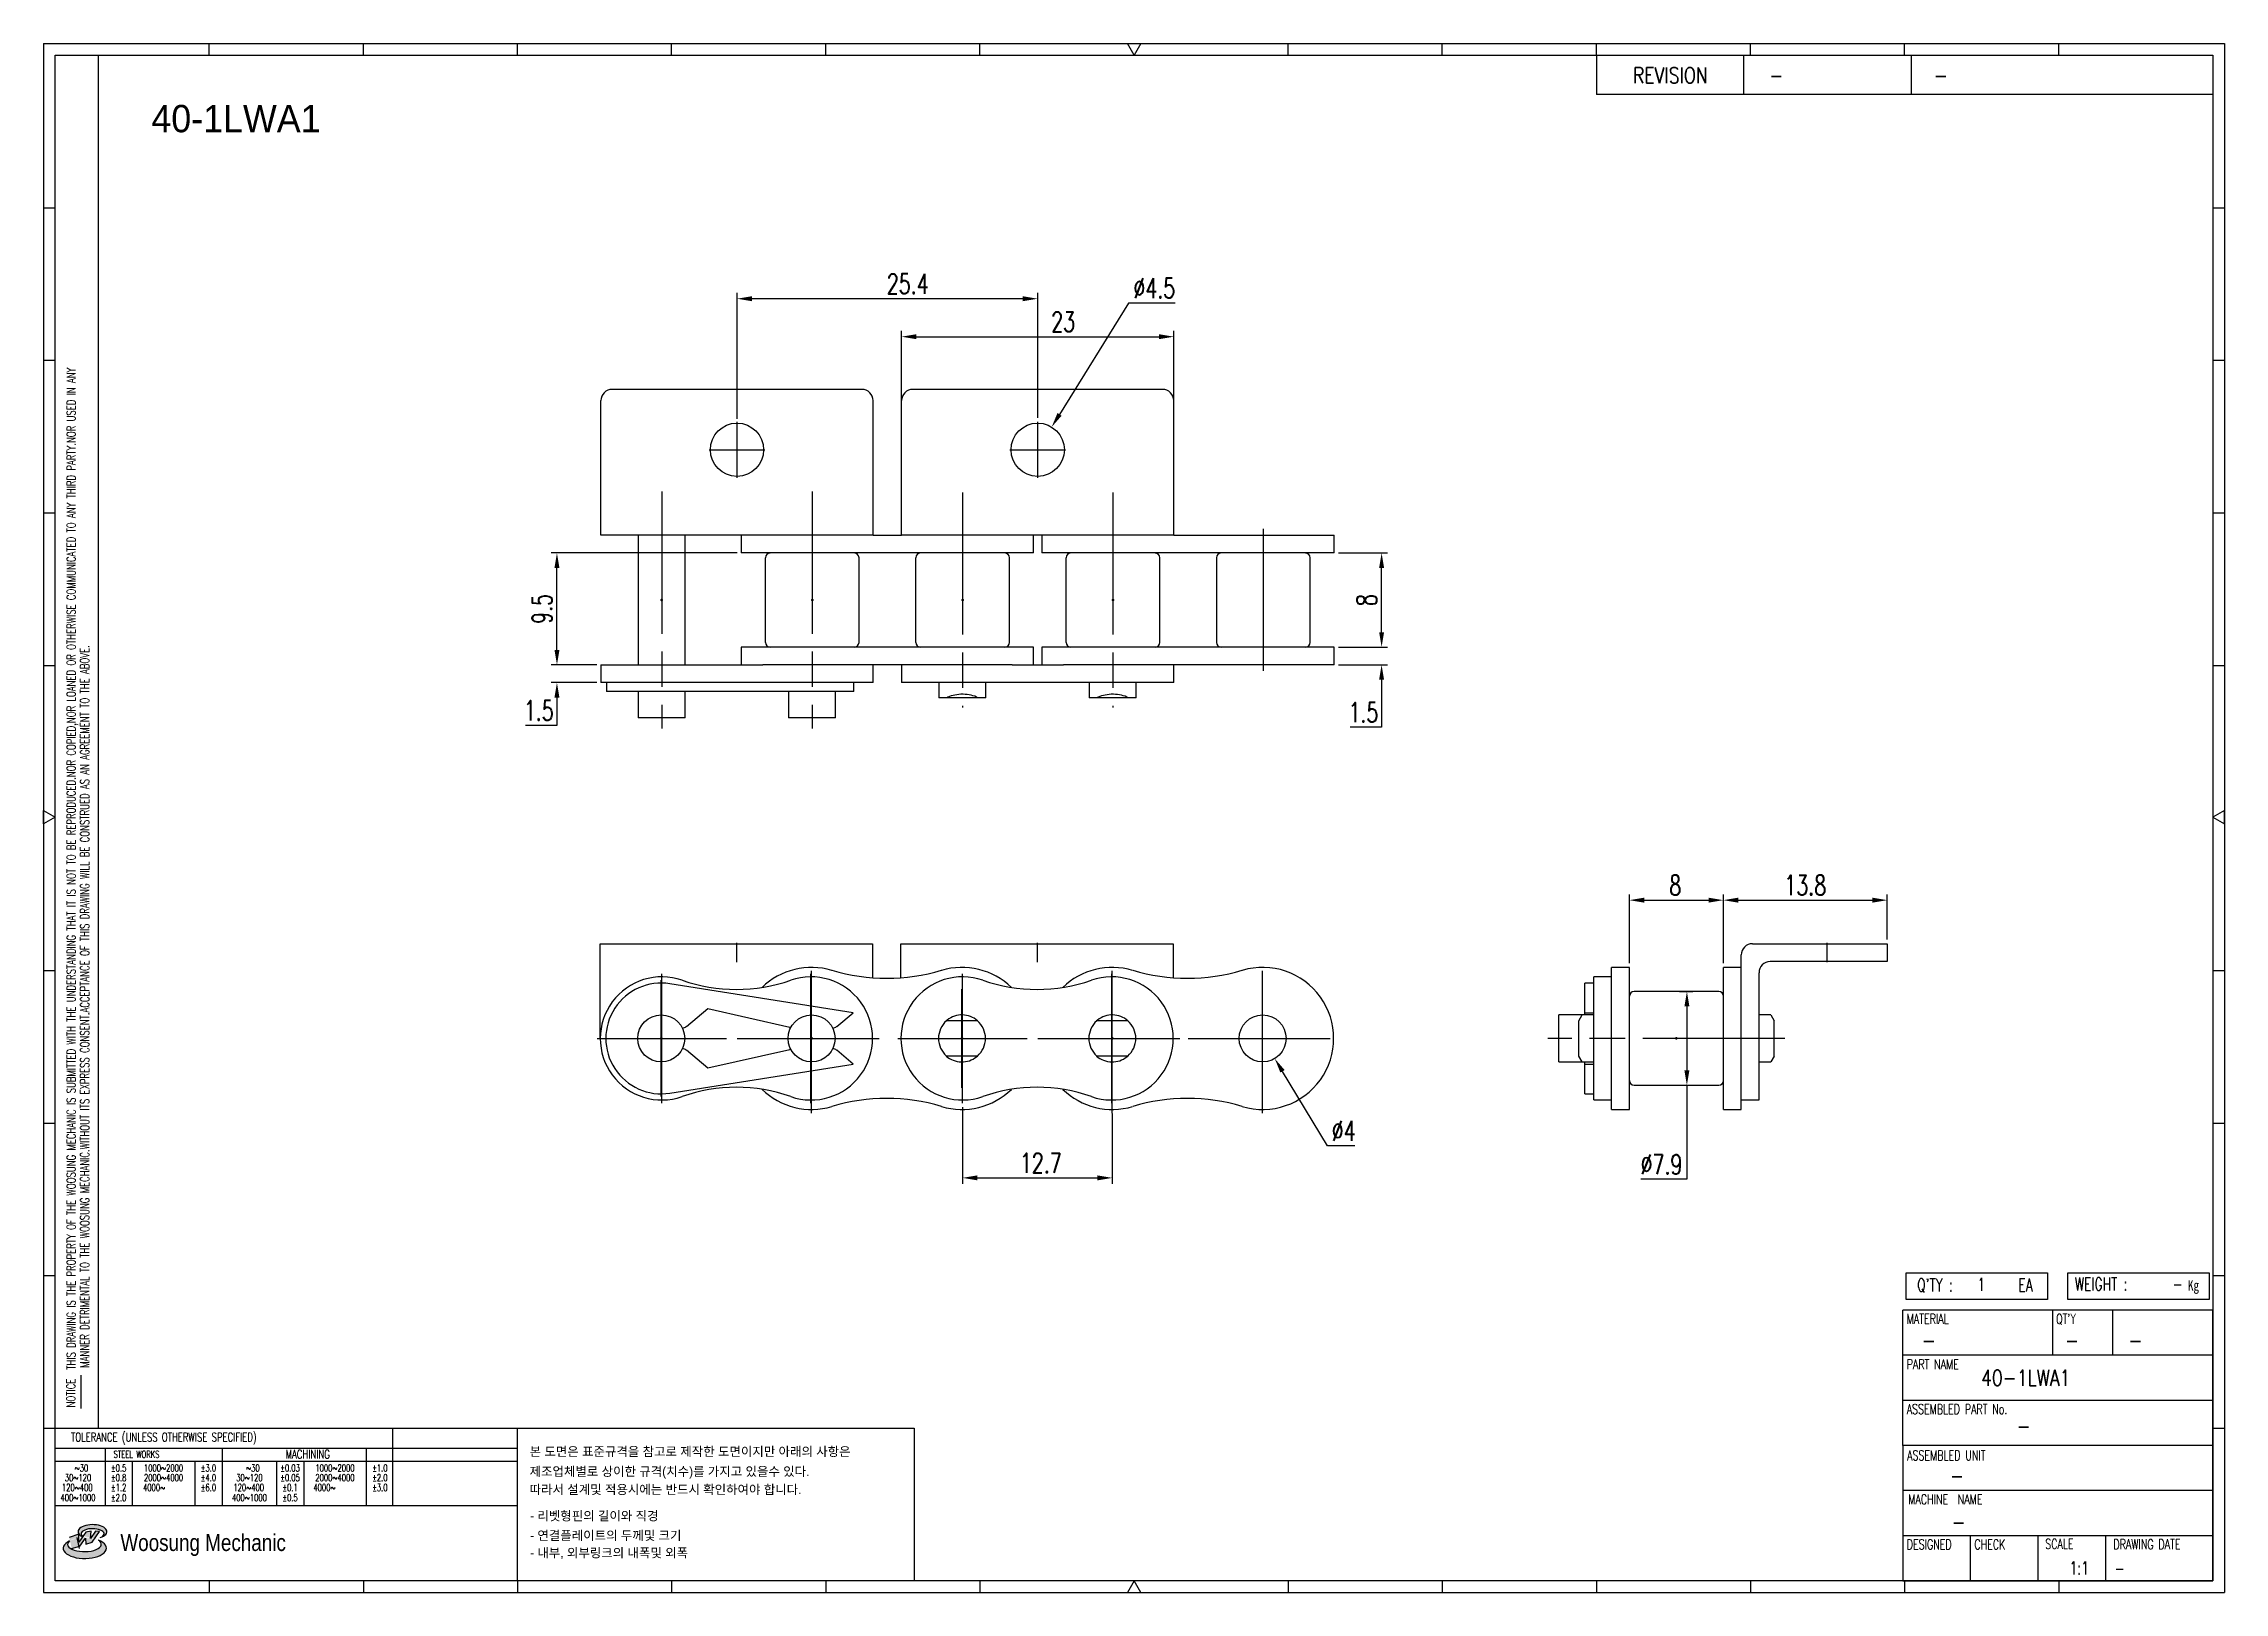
# Model space of a CAD drawing. Header units: millimetres. Extents: x 333 to 518, y 59 to 190.
import ezdxf
from ezdxf.enums import TextEntityAlignment as Align

# ---------------------------------------------------------------- set-up
doc = ezdxf.new("R2010")
doc.units = ezdxf.units.MM
doc.linetypes.add('AM_ISO08W050', pattern=[18, 12, -1.5, 3, -1.5])
doc.layers.get('Defpoints').update_dxf_attribs({"color": 80})
doc.layers.add('2d ConnectionPoints', color=7, linetype='Continuous', lineweight=50)
doc.layers.add('CL1', color=140, linetype='AM_ISO08W050', lineweight=25)
for name, color, linetype in [('S-DIM', 7, 'Continuous'), ('TITLE', 7, 'Continuous'), ('도면레이아웃', 7, 'Continuous')]:
    doc.layers.add(name, color=color, linetype=linetype)
doc.styles.add('HAN', font='ROMANS.shx', dxfattribs={"width": 0.7, "bigfont": 'whgtxt.shx'})
doc.styles.add('HKD_ST2', font='romans.shx', dxfattribs={"width": 0.7, "height": 4, "bigfont": '@extfont2.shx'})
doc.styles.add('HSG', font='SIMPLEX.shx', dxfattribs={"width": 0.7, "bigfont": 'HSG.shx'})
doc.styles.add('MtXpl_', font='Gulim.ttf')
doc.styles.add('SLDTEXTSTYLE4', font='arial.ttf', dxfattribs={"width": 0.8})
doc.dimstyles.new('AP0.7', dxfattribs={"dimscale": 0.7, "dimtxt": 2.4, "dimasz": 1.8, "dimexe": 0.7, "dimexo": 0.5, "dimgap": 0.6, "dimtad": 1, "dimtoh": 1, "dimdec": 1, "dimrnd": 0.01, "dimzin": 9, "dimdsep": 46, "dimtxsty": 'HSG', "dimcen": 0, "dimclrd": 251, "dimclre": 251, "dimclrt": 60, "dimazin": 2, "dimtp": 1, "dimtm": 1, "dimtfac": 0.5, "dimtdec": 1, "dimtofl": 0, "dimtmove": 0, "dimatfit": 3, "dimfxl": 0, "dimtvp": 1, "dimtolj": 2, "dimlwd": -1, "dimlwe": -1, "dimarcsym": 0})

# ---------------------------------------------------------------- blocks, each defined once
blk = doc.blocks.new('MAST')
at = {"layer": '도면레이아웃'}
h = blk.add_hatch(color=10, dxfattribs=at)
h.paths.add_polyline_path([(1.544, 35.177), (1.554, 34.966), (1.779, 35.034), (2.054, 35.422), (1.908, 35.446), (1.728, 35.167), (1.741, 35.439), (1.547, 35.405), (1.292, 35.041), (1.295, 35.33), (0.943, 35.208), (1.03, 34.8), (1.336, 34.885)])
edge = h.paths.add_edge_path()
edge.add_ellipse((1.795, 35.421), major_axis=(-0.53, 0), ratio=0.487785, start_angle=122.36065, end_angle=403.39574)
edge.add_line((1.411, 35.244), (1.419, 35.261))
edge.add_ellipse((1.798, 35.344), major_axis=(-0.423, 0), ratio=0.444396, start_angle=131.58977, end_angle=386.19408, ccw=False)
edge = h.paths.add_edge_path()
edge.add_ellipse((1.512, 34.815), major_axis=(-0.793, 0), ratio=0.480113, start_angle=314.67633, end_angle=590.85213)
edge.add_ellipse((1.501, 34.958), major_axis=(-0.62, 0), ratio=0.43311, start_angle=331.7024, end_angle=574.42495, ccw=False)
at = {"color": 140}
for p, q in [((0, 90.118), (80.15, 90.118)), ((0, 90.118), (0, 33.191)), ((80.15, 90.118), (80.15, 33.191)), ((57.068, 89.693), (57.068, 88.246)), ((62.47, 89.693), (62.47, 88.246)), ((68.635, 89.693), (68.635, 88.246)), ((79.725, 88.246), (57.068, 88.246)), ((68.449, 43.961), (68.449, 44.936)), ((68.449, 44.936), (73.654, 44.936)), ((73.654, 44.936), (73.654, 43.961)), ((74.39, 43.961), (74.39, 44.936)), ((74.39, 44.936), (79.595, 44.936)), ((79.595, 44.936), (79.595, 43.961)), ((68.336, 38.59), (68.336, 43.563)), ((79.725, 43.563), (68.336, 43.563)), ((73.654, 43.961), (68.449, 43.961)), ((73.827, 43.563), (73.827, 41.905)), ((79.595, 43.961), (74.39, 43.961)), ((76.037, 43.563), (76.037, 41.905)), ((79.725, 38.59), (79.725, 43.563)), ((79.725, 41.905), (68.336, 41.905)), ((79.725, 40.248), (68.336, 40.248)), ((68.336, 38.59), (68.336, 33.616)), ((79.725, 38.59), (68.336, 38.59)), ((79.725, 33.616), (79.725, 38.59)), ((79.725, 36.932), (68.336, 36.932)), ((79.725, 35.274), (68.336, 35.274)), ((70.822, 33.616), (70.822, 35.274)), ((73.309, 33.616), (73.309, 35.274)), ((75.796, 33.616), (75.796, 35.274)), ((0, 33.191), (80.15, 33.191)), ((68.336, 33.616), (79.725, 33.616))]:
    blk.add_line(p, q, dxfattribs=at)
for p, q in [((6.089, 89.693), (6.089, 90.118)), ((11.753, 89.693), (11.753, 90.118)), ((17.418, 89.693), (17.418, 90.118)), ((23.082, 89.693), (23.082, 90.118)), ((28.746, 89.693), (28.746, 90.118)), ((34.411, 89.693), (34.411, 90.118)), ((45.739, 89.693), (45.739, 90.118)), ((51.404, 89.693), (51.404, 90.118)), ((57.068, 89.693), (57.068, 90.118)), ((62.732, 89.693), (62.732, 90.118)), ((68.397, 89.693), (68.397, 90.118)), ((74.061, 89.693), (74.061, 90.118)), ((0, 84.085), (0.425, 84.085)), ((79.725, 84.085), (80.15, 84.085)), ((0, 78.478), (0.425, 78.478)), ((79.725, 78.478), (80.15, 78.478)), ((0, 72.87), (0.425, 72.87)), ((79.725, 72.87), (80.15, 72.87)), ((0, 67.262), (0.425, 67.262)), ((79.725, 67.262), (80.15, 67.262)), ((0, 56.047), (0.425, 56.047)), ((79.725, 56.047), (80.15, 56.047)), ((0, 50.439), (0.425, 50.439)), ((79.725, 50.439), (80.15, 50.439)), ((0, 44.832), (0.425, 44.832)), ((79.725, 44.832), (80.15, 44.832)), ((1.377, 39.947), (1.377, 41.174)), ((0, 39.224), (0.425, 39.224)), ((79.725, 39.224), (80.15, 39.224)), ((6.089, 33.616), (6.089, 33.191)), ((11.753, 33.616), (11.753, 33.191)), ((17.418, 33.616), (17.418, 33.191)), ((23.082, 33.616), (23.082, 33.191)), ((28.746, 33.616), (28.746, 33.191)), ((34.411, 33.616), (34.411, 33.191)), ((45.739, 33.616), (45.739, 33.191)), ((51.404, 33.616), (51.404, 33.191)), ((57.068, 33.616), (57.068, 33.191)), ((62.732, 33.616), (62.732, 33.191)), ((68.397, 33.616), (68.397, 33.191)), ((74.061, 33.616), (74.061, 33.191))]:
    blk.add_line(p, q)
at = {"color": 2}
for p, q in [((2.017, 39.224), (2.017, 89.693)), ((0.425, 39.224), (17.418, 39.224)), ((0.425, 38.487), (17.418, 38.487)), ((2.257, 38.487), (2.257, 36.382)), ((6.557, 38.5), (6.557, 36.382)), ((11.857, 38.487), (11.857, 36.382)), ((12.816, 39.224), (12.816, 36.382)), ((17.418, 33.616), (17.418, 39.224)), ((0.425, 38.012), (17.418, 38.012)), ((3.257, 38.012), (3.257, 36.382)), ((5.557, 38.012), (5.557, 36.382)), ((8.557, 38.012), (8.557, 36.382)), ((9.557, 38.026), (9.557, 36.382)), ((0.425, 36.382), (17.418, 36.382))]:
    blk.add_line(p, q, dxfattribs=at)
for points in [[(40.075, 89.693), (39.83, 90.118), (40.32, 90.118)], [(0.425, 61.679), (0, 61.433), (0, 61.924)], [(79.725, 61.679), (80.15, 61.433), (80.15, 61.924)], [(40.075, 33.616), (39.83, 33.191), (40.32, 33.191)]]:
    blk.add_lwpolyline(points, close=True)
at = {"color": 140}
blk.add_lwpolyline([(0.425, 89.693), (79.725, 89.693), (79.725, 33.616), (0.425, 33.616)], close=True, dxfattribs=at)
at = {"layer": '도면레이아웃'}
for p, q in [((1.295, 35.33), (0.943, 35.208)), ((1.547, 35.405), (1.292, 35.041)), ((1.292, 35.041), (1.295, 35.33)), ((1.741, 35.439), (1.547, 35.405)), ((1.908, 35.446), (1.728, 35.167)), ((1.728, 35.167), (1.741, 35.439)), ((1.779, 35.034), (2.054, 35.422)), ((2.054, 35.422), (1.908, 35.446)), ((1.03, 34.8), (1.336, 34.885)), ((1.224, 35.208), (1.311, 34.8)), ((1.224, 35.208), (1.224, 35.208)), ((1.336, 34.885), (1.544, 35.177)), ((1.419, 35.261), (1.411, 35.244)), ((1.544, 35.177), (1.554, 34.966)), ((1.554, 34.966), (1.779, 35.034))]:
    blk.add_line(p, q, dxfattribs=at)
for centre, major_axis, ratio, start_param, end_param in [((1.795, 35.421), (-0.53, 0), 0.487785, 2.135596, 7.040584), ((1.798, 35.344), (-0.423, 0), 0.444396, 2.296675, 6.740358), ((1.512, 34.815), (-0.793, 0), 0.480113, 5.492138, 10.312315), ((1.501, 34.958), (-0.62, 0), 0.43311, 5.789299, 10.025607)]:
    blk.add_ellipse(centre, major_axis=major_axis, ratio=ratio, start_param=start_param, end_param=end_param, dxfattribs=at)
for s, height, style, width, p in [('REVISION', 0.5806, 'HAN', 0.8, (58.415, 88.664)), ('-', 0.581, 'HAN', 0.8, (63.426, 88.664)), ('-', 0.581, 'HAN', 0.8, (69.468, 88.664)), ("Q'TY : ", 0.4746, 'HKD_ST2', 0.7, (68.857, 44.253)), ('1', 0.475, 'HKD_ST2', 0.7, (71.071, 44.275)), ('EA', 0.4746, 'HKD_ST2', 0.7, (72.578, 44.253)), ('WEIGHT : ', 0.4746, 'HKD_ST2', 0.7, (74.65, 44.286)), ('-', 0.581, 'HAN', 0.8, (69.029, 42.157)), ('-', 0.581, 'HAN', 0.8, (74.289, 42.157)), ('-', 0.581, 'HAN', 0.8, (76.623, 42.157)), ('-', 0.581, 'HAN', 0.8, (72.515, 39.013)), ('-', 0.581, 'HAN', 0.8, (70.067, 37.189)), ('-', 0.581, 'HAN', 0.8, (70.126, 35.48)), ('1:1', 0.4746, 'HKD_ST2', 0.7, (74.458, 33.848)), ('-', 0.475, 'HKD_ST2', 0.7, (76.112, 33.837))]:
    blk.add_text(s, height=height, dxfattribs=dict(style=style, width=width)).set_placement(p)
at = {"color": 6, "style": 'HKD_ST2', "width": 0.7}
for s, p in [(' THIS DRAWING IS THE PROPERTY OF THE WOOSUNG MECHANIC IS SUBMITTED WITH THE UNDERSTANDING THAT IT IS NOT TO BE REPRODUCED.NOR COPIED,NOR LOANED OR OTHERWISE COMMUNICATED TO ANY THIRD PARTY.NOR USED IN ANY', (1.173, 41.217)), ('MANNER DETRIMENTAL TO THE WOOSUNG MECHANIC.WITHOUT ITS EXPRESS CONSENT.ACCEPTANCE OF THIS DRAWING WILL BE CONSTRUED AS AN AGREEMENT TO THE ABOVE.', (1.672, 41.447))]:
    blk.add_text(s, height=0.326266, rotation=90, dxfattribs=at).set_placement(p)
at = {"style": 'HKD_ST2', "width": 0.7}
blk.add_text('-', height=0.475, dxfattribs=at).set_placement((78.613, 44.286), align=Align.RIGHT)
at = {"color": 254, "style": 'HKD_ST2', "width": 0.7}
for s, height, p in [('MATERIAL', 0.3651, (68.474, 43.425)), ("QT'Y", 0.3651, (73.965, 43.425)), ('PART NAME', 0.3651, (68.474, 41.756)), ('ASSEMBLED PART No.', 0.36511, (68.474, 40.109)), ('ASSEMBLED UNIT', 0.36511, (68.49, 38.408)), ('MACHINE  NAME', 0.36511, (68.532, 36.794)), ('DESIGNED', 0.3651, (68.474, 35.136)), ('CHECK', 0.3651, (70.961, 35.136)), ('SCALE', 0.3651, (73.566, 35.153)), ('DRAWING DATE', 0.36511, (76.071, 35.141))]:
    blk.add_text(s, height=height, dxfattribs=at).set_placement(p, align=Align.TOP_LEFT)
at = {"style": 'HKD_ST2', "width": 0.7}
blk.add_text('NOTICE', height=0.3263, rotation=90, dxfattribs=at).set_placement((1.163, 39.988))
blk.add_text('TOLERANCE (UNLESS OTHERWISE SPECIFIED)', height=0.32627, dxfattribs=at).set_placement((4.417, 38.896), align=Align.MIDDLE_CENTER)
at = {"color": 4, "style": 'HKD_ST2', "width": 0.7}
for s, height, p in [('%%12630', 0.261, (1.389, 37.762)), ('1000%%1262000', 0.26101, (4.407, 37.762)), ('%%12630', 0.261, (7.689, 37.762)), ('1000%%1262000', 0.26101, (10.707, 37.762)), ('120%%126400', 0.26101, (1.237, 37.045)), ('30%%126120', 0.261, (1.263, 37.411)), ('4000%%126', 0.261, (4.061, 37.045)), ('2000%%1264000', 0.26101, (4.407, 37.411)), ('120%%126400', 0.26101, (7.537, 37.045)), ('30%%126120', 0.261, (7.563, 37.411)), ('4000%%126', 0.261, (10.321, 37.045)), ('2000%%1264000', 0.26101, (10.707, 37.411)), ('400%%1261000', 0.26101, (1.263, 36.67)), ('400%%1261000', 0.26101, (7.563, 36.67))]:
    blk.add_text(s, height=height, dxfattribs=at).set_placement(p, align=Align.MIDDLE_CENTER)
for s, height, p in [('%%P0.5', 0.261, (2.757, 37.762)), ('STEEL WORKS', 0.26101, (3.416, 38.268)), ('%%P3.0', 0.261, (6.057, 37.762)), ('%%P0.03', 0.261, (9.057, 37.762)), ('MACHINING', 0.3263, (9.707, 38.27)), ('%%P1.0', 0.261, (12.357, 37.762)), ('%%P0.8', 0.261, (2.757, 37.411)), ('%%P1.2', 0.261, (2.757, 37.045)), ('%%P4.0', 0.261, (6.057, 37.411)), ('%%P6.0', 0.261, (6.057, 37.045)), ('%%P0.05', 0.261, (9.057, 37.411)), ('%%P0.1', 0.261, (9.057, 37.045)), ('%%P2.0', 0.261, (12.357, 37.411)), ('%%P3.0', 0.261, (12.357, 37.045)), ('%%P2.0', 0.261, (2.757, 36.67)), ('%%P0.5', 0.261, (9.057, 36.67))]:
    blk.add_text(s, height=height, dxfattribs=at).set_placement(p, align=Align.MIDDLE)
at = {"color": 1, "style": 'SLDTEXTSTYLE4', "width": 0.8}
blk.add_text('Woosung Mechanic', height=0.61957, dxfattribs=at).set_placement((2.822, 34.711))
at = {"layer": 'TITLE', "width": 0.8}
blk.add_text('Kg', height=0.3789, dxfattribs=at).set_placement((78.807, 44.286))
blk = doc.blocks.new('*D2')
at = {"layer": 'Defpoints', "color": 0, "transparency": 16777216}
for p in [(442.49, 138.91), (446.49, 138.91), (442.49, 137.41)]:
    blk.add_point(p, dxfattribs=at)
at = {"layer": 'S-DIM', "color": 251, "transparency": 16777216}
for p, q in [((446.49, 140.17), (446.49, 141.43)), ((442.84, 138.91), (446.98, 138.91)), ((442.84, 137.41), (446.98, 137.41)), ((446.49, 136.15), (446.49, 132.14)), ((446.49, 132.14), (443.83, 132.14))]:
    blk.add_line(p, q, dxfattribs=at)
for points in [[(446.28, 140.17), (446.7, 140.17), (446.49, 138.91)], [(446.28, 136.15), (446.7, 136.15), (446.49, 137.41)]]:
    blk.add_solid(points, dxfattribs=at)
at = {"layer": 'S-DIM', "color": 60, "transparency": 16777216, "insert": (444.95, 133.4), "char_height": 1.68, "attachment_point": 5, "style": 'HSG'}
blk.add_mtext('\\A2;1.5', dxfattribs=at)
blk = doc.blocks.new('*D3')
at = {"layer": 'Defpoints', "color": 0, "transparency": 16777216}
for p in [(442.49, 146.86), (446.49, 146.86), (442.49, 138.91)]:
    blk.add_point(p, dxfattribs=at)
at = {"layer": 'S-DIM', "color": 251, "transparency": 16777216}
for p, q in [((442.84, 146.86), (446.98, 146.86)), ((446.49, 140.17), (446.49, 145.6)), ((442.84, 138.91), (446.98, 138.91))]:
    blk.add_line(p, q, dxfattribs=at)
for points in [[(446.28, 145.6), (446.7, 145.6), (446.49, 146.86)], [(446.28, 140.17), (446.7, 140.17), (446.49, 138.91)]]:
    blk.add_solid(points, dxfattribs=at)
at = {"layer": 'S-DIM', "color": 60, "transparency": 16777216, "insert": (445.23, 142.88), "char_height": 1.68, "attachment_point": 5, "rotation": 90, "style": 'HSG'}
blk.add_mtext('\\A2;8', dxfattribs=at)
blk = doc.blocks.new('*D4')
at = {"layer": 'Defpoints', "color": 0, "transparency": 16777216}
for p in [(392.04, 168.34), (392.04, 157.83), (417.44, 157.94)]:
    blk.add_point(p, dxfattribs=at)
at = {"layer": 'S-DIM', "color": 251, "transparency": 16777216}
for p, q in [((392.04, 158.18), (392.04, 168.83)), ((416.18, 168.34), (393.3, 168.34)), ((417.44, 158.29), (417.44, 168.83))]:
    blk.add_line(p, q, dxfattribs=at)
for points in [[(393.3, 168.55), (393.3, 168.13), (392.04, 168.34)], [(416.18, 168.55), (416.18, 168.13), (417.44, 168.34)]]:
    blk.add_solid(points, dxfattribs=at)
at = {"layer": 'S-DIM', "color": 60, "transparency": 16777216, "insert": (406.46, 169.6), "char_height": 1.68, "attachment_point": 5, "style": 'HSG'}
blk.add_mtext('\\A2;25.4', dxfattribs=at)
blk = doc.blocks.new('*D5')
at = {"layer": 'Defpoints', "color": 0, "transparency": 16777216}
for p in [(428.94, 165.13), (405.94, 158.61), (428.94, 158.61)]:
    blk.add_point(p, dxfattribs=at)
at = {"layer": 'S-DIM', "color": 251, "transparency": 16777216}
for p, q in [((405.94, 158.96), (405.94, 165.62)), ((407.2, 165.13), (427.68, 165.13)), ((428.94, 158.96), (428.94, 165.62))]:
    blk.add_line(p, q, dxfattribs=at)
for points in [[(407.2, 165.34), (407.2, 164.92), (405.94, 165.13)], [(427.68, 165.34), (427.68, 164.92), (428.94, 165.13)]]:
    blk.add_solid(points, dxfattribs=at)
at = {"layer": 'S-DIM', "color": 60, "transparency": 16777216, "insert": (419.59, 166.39), "char_height": 1.68, "attachment_point": 5, "style": 'HSG'}
blk.add_mtext('\\A2;23', dxfattribs=at)
blk = doc.blocks.new('*D6')
at = {"layer": 'Defpoints', "color": 0, "transparency": 16777216}
for p in [(418.62, 157.5), (416.25, 153.67)]:
    blk.add_point(p, dxfattribs=at)
at = {"layer": 'S-DIM', "color": 251, "transparency": 16777216}
for p, q in [((425.1, 167.97), (419.28, 158.57)), ((429.05, 167.97), (425.1, 167.97))]:
    blk.add_line(p, q, dxfattribs=at)
blk.add_solid([(419.11, 158.68), (419.46, 158.46), (418.62, 157.5)], dxfattribs=at)
at = {"layer": 'S-DIM', "color": 60, "transparency": 16777216, "insert": (427.29, 169.23), "char_height": 1.68, "attachment_point": 5, "style": 'HSG'}
blk.add_mtext('\\A2;∅4.5', dxfattribs=at)
blk = doc.blocks.new('*D7')
at = {"layer": 'Defpoints', "color": 0, "transparency": 16777216}
for p in [(376.83, 137.41), (380.54, 137.41), (380.54, 135.91)]:
    blk.add_point(p, dxfattribs=at)
at = {"layer": 'S-DIM', "color": 251, "transparency": 16777216}
for p, q in [((376.83, 138.67), (376.83, 139.93)), ((380.19, 137.41), (376.34, 137.41)), ((380.19, 135.91), (376.34, 135.91)), ((376.83, 134.65), (376.83, 132.29)), ((376.83, 132.29), (374.17, 132.29))]:
    blk.add_line(p, q, dxfattribs=at)
for points in [[(376.62, 138.67), (377.04, 138.67), (376.83, 137.41)], [(376.62, 134.65), (377.04, 134.65), (376.83, 135.91)]]:
    blk.add_solid(points, dxfattribs=at)
at = {"layer": 'S-DIM', "color": 60, "transparency": 16777216, "insert": (375.29, 133.55), "char_height": 1.68, "attachment_point": 5, "style": 'HSG'}
blk.add_mtext('\\A2;1.5', dxfattribs=at)
blk = doc.blocks.new('*D8')
at = {"layer": 'Defpoints', "color": 0, "transparency": 16777216}
for p in [(376.83, 146.86), (392.39, 146.86), (380.54, 137.41)]:
    blk.add_point(p, dxfattribs=at)
at = {"layer": 'S-DIM', "color": 251, "transparency": 16777216}
for p, q in [((392.04, 146.86), (376.34, 146.86)), ((376.83, 138.67), (376.83, 145.6)), ((380.19, 137.41), (376.34, 137.41))]:
    blk.add_line(p, q, dxfattribs=at)
for points in [[(376.62, 145.6), (377.04, 145.6), (376.83, 146.86)], [(376.62, 138.67), (377.04, 138.67), (376.83, 137.41)]]:
    blk.add_solid(points, dxfattribs=at)
at = {"layer": 'S-DIM', "color": 60, "transparency": 16777216, "insert": (375.57, 142.13), "char_height": 1.68, "attachment_point": 5, "rotation": 90, "style": 'HSG'}
blk.add_mtext('\\A2;9.5', dxfattribs=at)
blk = doc.blocks.new('*D9')
at = {"layer": 'Defpoints', "color": 0, "transparency": 16777216}
for p in [(411.09, 100.39), (423.74, 99.85), (423.74, 94.07)]:
    blk.add_point(p, dxfattribs=at)
at = {"layer": 'S-DIM', "color": 251, "transparency": 16777216}
for p, q in [((411.09, 100.04), (411.09, 93.58)), ((423.74, 99.5), (423.74, 93.58)), ((412.35, 94.07), (422.48, 94.07))]:
    blk.add_line(p, q, dxfattribs=at)
for points in [[(412.35, 94.28), (412.35, 93.86), (411.09, 94.07)], [(422.48, 94.28), (422.48, 93.86), (423.74, 94.07)]]:
    blk.add_solid(points, dxfattribs=at)
at = {"layer": 'S-DIM', "color": 60, "transparency": 16777216, "insert": (417.7, 95.33), "char_height": 1.68, "attachment_point": 5, "style": 'HSG'}
blk.add_mtext('\\A2;12.7', dxfattribs=at)
blk = doc.blocks.new('*D10')
at = {"layer": 'Defpoints', "color": 0, "transparency": 16777216}
for p in [(435.41, 107.55), (437.46, 104.15)]:
    blk.add_point(p, dxfattribs=at)
at = {"layer": 'S-DIM', "color": 251, "transparency": 16777216}
for p, q in [((441.92, 96.78), (438.12, 103.07)), ((444.24, 96.78), (441.92, 96.78))]:
    blk.add_line(p, q, dxfattribs=at)
blk.add_solid([(438.3, 103.18), (437.94, 102.97), (437.46, 104.15)], dxfattribs=at)
at = {"layer": 'S-DIM', "color": 60, "transparency": 16777216, "insert": (443.29, 98.04), "char_height": 1.68, "attachment_point": 5, "style": 'HSG'}
blk.add_mtext('\\A2;∅4', dxfattribs=at)
blk = doc.blocks.new('*D11')
at = {"layer": 'Defpoints', "color": 0, "transparency": 16777216}
for p in [(475.37, 117.53), (467.42, 111.85), (475.37, 111.85)]:
    blk.add_point(p, dxfattribs=at)
at = {"layer": 'S-DIM', "color": 251, "transparency": 16777216}
for p, q in [((467.42, 112.2), (467.42, 118.02)), ((475.37, 112.2), (475.37, 118.02)), ((468.68, 117.53), (474.11, 117.53))]:
    blk.add_line(p, q, dxfattribs=at)
for points in [[(468.68, 117.74), (468.68, 117.32), (467.42, 117.53)], [(474.11, 117.74), (474.11, 117.32), (475.37, 117.53)]]:
    blk.add_solid(points, dxfattribs=at)
at = {"layer": 'S-DIM', "color": 60, "transparency": 16777216, "insert": (471.3, 118.79), "char_height": 1.68, "attachment_point": 5, "style": 'HSG'}
blk.add_mtext('\\A2;8', dxfattribs=at)
blk = doc.blocks.new('*D12')
at = {"layer": 'Defpoints', "color": 0, "transparency": 16777216}
for p in [(489.2, 117.53), (489.2, 113.85), (475.37, 111.85)]:
    blk.add_point(p, dxfattribs=at)
at = {"layer": 'S-DIM', "color": 251, "transparency": 16777216}
for p, q in [((475.37, 112.2), (475.37, 118.02)), ((489.2, 114.2), (489.2, 118.02)), ((476.63, 117.53), (487.94, 117.53))]:
    blk.add_line(p, q, dxfattribs=at)
for points in [[(476.63, 117.74), (476.63, 117.32), (475.37, 117.53)], [(487.94, 117.74), (487.94, 117.32), (489.2, 117.53)]]:
    blk.add_solid(points, dxfattribs=at)
at = {"layer": 'S-DIM', "color": 60, "transparency": 16777216, "insert": (482.28, 118.79), "char_height": 1.68, "attachment_point": 5, "style": 'HSG'}
blk.add_mtext('\\A2;13.8', dxfattribs=at)
blk = doc.blocks.new('*D13')
at = {"layer": 'Defpoints', "color": 0, "transparency": 16777216}
for p in [(471.3, 109.81), (471.3, 101.89), (472.28, 101.89)]:
    blk.add_point(p, dxfattribs=at)
at = {"layer": 'S-DIM', "color": 251, "transparency": 16777216}
for p, q in [((471.65, 109.81), (472.77, 109.81)), ((472.28, 108.55), (472.28, 103.15)), ((471.65, 101.89), (472.77, 101.89)), ((472.28, 101.89), (472.28, 93.95)), ((472.28, 93.95), (468.39, 93.95))]:
    blk.add_line(p, q, dxfattribs=at)
for points in [[(472.07, 108.55), (472.49, 108.55), (472.28, 109.81)], [(472.07, 103.15), (472.49, 103.15), (472.28, 101.89)]]:
    blk.add_solid(points, dxfattribs=at)
at = {"layer": 'S-DIM', "color": 60, "transparency": 16777216, "insert": (470.13, 95.21), "char_height": 1.68, "attachment_point": 5, "style": 'HSG'}
blk.add_mtext('\\A2;%%c7.9', dxfattribs=at)

msp = doc.modelspace()

# ---------------------------------------------------------------- linework, layer by layer
for p, q in [((402.59, 160.68), (381.49, 160.68)), ((427.99, 160.68), (406.89, 160.68)), ((380.54, 148.36), (380.54, 159.73)), ((403.54, 148.36), (403.54, 159.73)), ((405.94, 148.36), (405.94, 159.73)), ((428.94, 148.36), (428.94, 159.73)), ((403.54, 148.36), (380.54, 148.36)), ((383.7, 148.36), (383.7, 137.41)), ((387.67, 137.41), (387.67, 148.36)), ((392.39, 148.36), (392.39, 146.86)), ((403.54, 148.36), (405.94, 148.36)), ((428.94, 148.36), (405.94, 148.36)), ((417.09, 146.86), (417.09, 148.36)), ((417.79, 148.36), (417.79, 146.86)), ((428.94, 148.36), (442.49, 148.36)), ((442.49, 146.86), (442.49, 148.36)), ((417.09, 146.86), (392.39, 146.86)), ((394.43, 146.46), (394.43, 139.3)), ((402.35, 139.3), (402.35, 146.46)), ((407.13, 146.46), (407.13, 139.3)), ((415.05, 139.3), (415.05, 146.46)), ((442.49, 146.86), (417.79, 146.86)), ((419.83, 146.46), (419.83, 139.3)), ((427.75, 139.3), (427.75, 146.46)), ((432.53, 146.46), (432.53, 139.3)), ((440.45, 139.3), (440.45, 146.46)), ((392.39, 138.91), (392.39, 137.41)), ((417.09, 138.91), (392.39, 138.91)), ((417.09, 137.41), (417.09, 138.91)), ((417.79, 138.91), (417.79, 137.41)), ((442.49, 138.91), (417.79, 138.91)), ((442.49, 137.41), (442.49, 138.91)), ((380.54, 137.41), (394.21, 137.41)), ((380.54, 137.41), (380.54, 135.91)), ((415.27, 137.41), (394.21, 137.41)), ((403.54, 135.91), (403.54, 137.41)), ((405.94, 137.41), (405.94, 135.91)), ((415.27, 137.41), (419.61, 137.41)), ((442.49, 137.41), (419.61, 137.41)), ((428.94, 135.91), (428.94, 137.41)), ((403.54, 135.91), (380.54, 135.91)), ((381.01, 135.91), (381.01, 135.16)), ((401.9, 135.16), (381.01, 135.16)), ((383.7, 135.16), (383.7, 132.93)), ((387.67, 132.93), (387.67, 135.16)), ((396.4, 135.16), (396.4, 132.93)), ((400.37, 132.93), (400.37, 135.16)), ((401.9, 135.16), (401.9, 135.91)), ((428.94, 135.91), (405.94, 135.91)), ((409.1, 135.91), (409.1, 134.63)), ((413.07, 134.63), (409.1, 134.63)), ((413.07, 134.63), (413.07, 135.91)), ((421.8, 135.91), (421.8, 134.63)), ((425.77, 134.63), (421.8, 134.63)), ((425.77, 134.63), (425.77, 135.91)), ((387.67, 132.93), (383.7, 132.93)), ((400.37, 132.93), (396.4, 132.93)), ((380.49, 105.85), (380.49, 113.85)), ((380.49, 113.85), (403.49, 113.85)), ((403.49, 113.85), (403.49, 110.97)), ((405.89, 113.85), (428.89, 113.85)), ((405.89, 110.97), (405.89, 113.85)), ((428.89, 113.85), (428.89, 110.97)), ((476.87, 111.85), (476.87, 112.9)), ((477.82, 113.85), (489.2, 113.85)), ((489.2, 113.85), (489.2, 112.35)), ((464.42, 110.53), (463.67, 110.53)), ((463.67, 107.84), (463.67, 110.53)), ((465.92, 111.05), (464.42, 111.05)), ((464.42, 100.65), (464.42, 111.05)), ((467.42, 111.85), (465.92, 111.85)), ((465.92, 99.85), (465.92, 111.85)), ((467.42, 99.85), (467.42, 111.85)), ((476.87, 111.85), (475.37, 111.85)), ((475.37, 99.85), (475.37, 111.85)), ((476.87, 99.85), (476.87, 111.85)), ((478.37, 100.65), (478.37, 111.4)), ((489.2, 112.35), (479.32, 112.35)), ((401.85, 108.02), (386.37, 110.47)), ((474.97, 109.81), (467.82, 109.81)), ((387.76, 106.85), (389.58, 108.38)), ((389.58, 108.38), (396.49, 106.8)), ((400.46, 106.85), (401.85, 108.02)), ((412.35, 107.34), (409.72, 107.34)), ((425.05, 107.34), (422.42, 107.34)), ((461.45, 103.87), (461.45, 107.84)), ((463.43, 107.84), (461.45, 107.84)), ((463.15, 107.34), (463.43, 107.84)), ((463.15, 104.36), (463.15, 107.34)), ((464.42, 107.84), (463.43, 107.84)), ((463.67, 108.02), (464.42, 108.02)), ((479.36, 107.84), (478.37, 107.84)), ((479.36, 107.84), (479.65, 107.34)), ((479.65, 104.36), (479.65, 107.34)), ((386.37, 101.23), (401.85, 103.68)), ((389.58, 103.33), (387.76, 104.85)), ((396.49, 104.9), (389.58, 103.33)), ((401.85, 103.68), (400.46, 104.85)), ((412.35, 104.36), (409.72, 104.36)), ((425.05, 104.36), (422.42, 104.36)), ((461.45, 103.87), (463.43, 103.87)), ((463.43, 103.87), (463.15, 104.36)), ((463.43, 103.87), (464.42, 103.87)), ((463.67, 101.17), (463.67, 103.87)), ((463.67, 103.68), (464.42, 103.68)), ((478.37, 103.87), (479.36, 103.87)), ((479.65, 104.36), (479.36, 103.87)), ((467.82, 101.89), (474.97, 101.89)), ((463.67, 101.17), (464.42, 101.17)), ((464.42, 100.65), (465.92, 100.65)), ((465.92, 99.85), (467.42, 99.85)), ((475.37, 99.85), (476.87, 99.85)), ((476.87, 100.65), (478.37, 100.65))]:
    msp.add_line(p, q)
for points in [[(412.4, 134.63), (412.27, 134.69), (412.12, 134.75), (411.97, 134.8), (411.81, 134.84), (411.65, 134.87), (411.48, 134.9), (411.31, 134.91), (411.14, 134.92), (410.96, 134.92), (410.79, 134.91), (410.62, 134.89), (410.45, 134.86), (410.29, 134.82), (410.14, 134.78), (409.99, 134.73), (409.85, 134.67), (409.77, 134.63)], [(425.1, 134.63), (424.97, 134.69), (424.82, 134.75), (424.67, 134.8), (424.51, 134.84), (424.35, 134.87), (424.18, 134.9), (424.01, 134.91), (423.84, 134.92), (423.66, 134.92), (423.49, 134.91), (423.32, 134.89), (423.15, 134.86), (422.99, 134.82), (422.84, 134.78), (422.69, 134.73), (422.55, 134.67), (422.47, 134.63)], [(412.35, 107.34), (412.22, 107.45), (412.07, 107.55), (411.92, 107.63), (411.76, 107.7), (411.6, 107.76), (411.43, 107.8), (411.26, 107.82), (411.09, 107.84), (410.91, 107.83), (410.74, 107.81), (410.57, 107.78), (410.4, 107.73), (410.24, 107.67), (410.09, 107.59), (409.94, 107.5), (409.8, 107.4), (409.72, 107.34)], [(425.05, 107.34), (424.92, 107.45), (424.77, 107.55), (424.62, 107.63), (424.46, 107.7), (424.3, 107.76), (424.13, 107.8), (423.96, 107.82), (423.79, 107.84), (423.61, 107.83), (423.44, 107.81), (423.27, 107.78), (423.1, 107.73), (422.94, 107.67), (422.79, 107.59), (422.64, 107.5), (422.5, 107.4), (422.42, 107.34)], [(409.72, 104.36), (409.86, 104.25), (410, 104.16), (410.15, 104.07), (410.31, 104), (410.48, 103.95), (410.64, 103.91), (410.82, 103.88), (410.99, 103.87), (411.16, 103.87), (411.33, 103.89), (411.5, 103.92), (411.67, 103.97), (411.83, 104.03), (411.99, 104.11), (412.14, 104.2), (412.28, 104.3), (412.35, 104.36)], [(422.42, 104.36), (422.56, 104.25), (422.7, 104.16), (422.85, 104.07), (423.01, 104), (423.18, 103.95), (423.34, 103.91), (423.52, 103.88), (423.69, 103.87), (423.86, 103.87), (424.03, 103.89), (424.2, 103.92), (424.37, 103.97), (424.53, 104.03), (424.69, 104.11), (424.84, 104.2), (424.98, 104.3), (425.05, 104.36)]]:
    msp.add_lwpolyline(points)
at = {"color": 140}
msp.add_lwpolyline([(373.5, 72.92), (407.01, 72.92), (407.01, 60.03), (373.5, 60.03)], close=True, dxfattribs=at)
for centre, radius in [((392.04, 155.58), 2.25), ((417.44, 155.58), 2.25), ((385.64, 105.85), 1.99), ((398.34, 105.85), 1.98), ((436.44, 105.85), 1.98)]:
    msp.add_circle(centre, radius)
for centre, radius, start, end in [((381.49, 159.73), 0.95, 90, 180), ((402.59, 159.73), 0.95, 0, 90), ((406.89, 159.73), 0.95, 90, 180), ((427.99, 159.73), 0.95, 0, 90), ((394.83, 146.46), 0.397, 90, 180), ((401.95, 146.46), 0.398, 0, 90), ((407.53, 146.46), 0.398, 90, 180), ((414.65, 146.46), 0.398, 0, 90), ((420.23, 146.46), 0.398, 90, 180), ((427.35, 146.46), 0.397, 360, 90), ((432.93, 146.46), 0.398, 90, 180), ((440.05, 146.46), 0.397, 360, 90), ((394.83, 139.3), 0.397, 180, 270), ((401.95, 139.3), 0.397, 270, 0), ((407.53, 139.3), 0.398, 180, 270), ((414.65, 139.3), 0.398, 270, 0), ((420.23, 139.3), 0.398, 180, 270), ((427.35, 139.3), 0.397, 270, 0), ((432.93, 139.3), 0.398, 180, 270), ((440.05, 139.3), 0.398, 270, 0), ((477.82, 112.9), 0.95, 90, 180), ((385.69, 105.85), 5.2, 70.7838, 289.2162), ((385.64, 105.85), 4.68, 81, 279), ((391.99, 123.93), 13.94, 250.7838, 289.2162), ((398.34, 105.85), 6, 73.3282, 134.1754), ((398.29, 105.85), 5.2, 250.7838, 109.2162), ((404.69, 127.06), 16.13, 253.3282, 286.6718), ((411.09, 105.85), 5.2, 70.7838, 289.2162), ((411.04, 105.85), 6, 45.8246, 106.6718), ((417.39, 123.93), 13.94, 250.7838, 289.2162), ((423.74, 105.85), 6, 73.3282, 134.1754), ((423.69, 105.85), 5.2, 250.7838, 109.2162), ((430.09, 127.06), 16.13, 253.3282, 286.6718), ((436.44, 105.85), 6, 253.3282, 106.6718), ((479.32, 111.4), 0.95, 90, 180), ((467.82, 109.41), 0.398, 90, 180), ((474.97, 109.41), 0.398, 0, 90), ((387.42, 107.25), 0.52, 269.5113, 310), ((400.12, 107.25), 0.52, 269.5113, 310), ((411.04, 105.85), 1.98, 131.4096, 228.5904), ((411.04, 105.85), 1.99, 311.4096, 48.5904), ((423.74, 105.85), 1.98, 131.4096, 228.5904), ((423.74, 105.85), 1.99, 311.4096, 48.5904), ((396.6, 107.31), 0.52, 257.155, 268.512), ((387.42, 104.45), 0.52, 50, 90.4887), ((396.6, 104.39), 0.52, 91.488, 102.845), ((400.12, 104.45), 0.52, 50, 90.4887), ((391.99, 87.78), 13.94, 70.7838, 109.2162), ((398.34, 105.85), 6, 225.8246, 286.6718), ((411.04, 105.85), 6, 253.3282, 314.1754), ((417.39, 87.78), 13.94, 70.7838, 109.2162), ((423.74, 105.85), 6, 225.8246, 286.6718), ((467.82, 102.29), 0.398, 180, 270), ((474.97, 102.29), 0.398, 270, 360), ((404.69, 84.65), 16.13, 73.3282, 106.6718), ((430.09, 84.65), 16.13, 73.3282, 106.6718)]:
    msp.add_arc(centre, radius, start, end)
at = {"layer": '2d ConnectionPoints'}
for p in [(385.69, 142.88), (398.39, 142.88), (398.39, 142.88), (411.09, 142.88), (411.09, 142.88), (423.79, 142.88), (385.64, 105.85), (398.34, 105.85), (398.34, 105.85), (411.04, 105.85), (411.04, 105.85), (423.74, 105.85), (471.4, 105.85), (471.4, 105.85), (471.4, 105.85), (471.4, 105.85)]:
    msp.add_point(p, dxfattribs=at)
at = {"layer": 'CL1'}
for p, q in [((392.04, 153.22), (392.04, 157.94)), ((417.44, 153.22), (417.44, 157.94)), ((389.68, 155.58), (394.4, 155.58)), ((415.08, 155.58), (419.8, 155.58)), ((385.69, 152.04), (385.69, 132.02)), ((398.39, 152.04), (398.39, 132.02)), ((411.09, 151.96), (411.09, 133.81)), ((423.79, 151.96), (423.79, 133.81)), ((436.49, 148.9), (436.49, 136.86)), ((391.99, 113.93), (391.99, 112.28)), ((417.39, 113.93), (417.39, 112.28)), ((484.1, 113.93), (484.1, 112.28)), ((385.64, 100.94), (385.64, 110.77)), ((385.69, 100.39), (385.69, 111.31)), ((398.29, 100.39), (398.29, 111.31)), ((398.34, 99.55), (398.34, 112.15)), ((411.09, 100.39), (411.09, 111.31)), ((423.69, 100.39), (423.69, 111.31)), ((423.74, 99.55), (423.74, 112.15)), ((436.44, 99.55), (436.44, 112.15)), ((411.04, 101.69), (411.04, 110.01)), ((380.23, 105.85), (391.15, 105.85)), ((392.04, 105.85), (404.64, 105.85)), ((405.63, 105.85), (416.55, 105.85)), ((417.44, 105.85), (430.04, 105.85)), ((430.14, 105.85), (442.74, 105.85)), ((480.56, 105.85), (460.54, 105.85))]:
    msp.add_line(p, q, dxfattribs=at)

# ---------------------------------------------------------------- block references
at = {"color": 140, "xscale": 2.29835428307775, "yscale": 2.29835428307775, "zscale": 2.29835428307775}
msp.add_blockref('MAST', (333.47, -17.23), dxfattribs=at)

# ---------------------------------------------------------------- texts
at = {"color": 254, "style": 'MtXpl_'}
msp.add_text('40-1LWA1', height=2.313, dxfattribs=at).set_placement((342.57, 182.4))
at = {"style": 'HAN', "width": 0.8}
msp.add_text('40-1LWA1', height=1.334, dxfattribs=at).set_placement((497.13, 76.51))
at = {"color": 140, "style": 'MtXpl_'}
for s, p in [('본 도면은 표준규격을 참고로 제작한 도면이지만 아래의 사항은', (374.52, 70.57)), ('제조업체별로 상이한 규격(치수)를 가지고 있을수 있다.', (374.52, 68.89)), ('따라서 설계및 적용시에는 반드시 확인하여야 합니다.', (374.52, 67.36)), ('- 리벳형핀의 길이와 직경', (374.56, 65.13)), ('- 연결플레이트의 두께및 크기', (374.56, 63.48)), ('- 내부, 외부링크의 내폭및 외폭', (374.56, 62.01))]:
    msp.add_text(s, height=0.771, dxfattribs=at).set_placement(p)

# ---------------------------------------------------------------- dimensions: what is measured, and where the dimension line sits
at = {"layer": 'S-DIM'}
for base, p1, p2, picture, middle in [((392.04, 168.34), (417.44, 157.94), (392.04, 157.83), '*D4', (406.46, 168.34)), ((428.94, 165.13), (405.94, 158.61), (428.94, 158.61), '*D5', (419.59, 165.13)), ((475.37055516, 117.52883178), (467.42055516, 111.85146524), (475.37055516, 111.85146524), '*D11', (471.30022486, 117.52883178)), ((423.73765719, 94.06663924), (411.08765719, 100.39146524), (423.73765719, 99.85146524), '*D9', (417.7017036, 94.06663924))]:
    dim = msp.add_linear_dim(base=base, p1=p1, p2=p2, dimstyle='AP0.7', dxfattribs=at)
    dim.commit()
    dim.dimension.update_dxf_attribs({"geometry": picture, "text_midpoint": middle, "dimtype": 128})
for p1, p2, picture, middle in [((416.25, 153.67), (418.62, 157.5), '*D6', (427.29, 167.97)), ((435.41, 107.55), (437.46, 104.15), '*D10', (443.29, 96.78))]:
    dim = msp.add_diameter_dim_2p(p1=p1, p2=p2, dimstyle='AP0.7', dxfattribs=at)
    dim.commit()
    dim.dimension.update_dxf_attribs({"geometry": picture, "text_midpoint": middle, "dimtype": 131})
for base, p1, p2, picture, middle in [((376.83454404, 146.85665427), (380.53765719, 137.40665427), (392.38765719, 146.85665427), '*D8', (375.57454404, 142.13165427)), ((446.48542833, 146.85665427), (442.48765719, 138.90665427), (442.48765719, 146.85665427), '*D3', (445.22542833, 142.88165427))]:
    dim = msp.add_linear_dim(base=base, p1=p1, p2=p2, angle=90, dimstyle='AP0.7', override={"dimtmove": 1}, dxfattribs=at)
    dim.commit()
    dim.dimension.update_dxf_attribs({"geometry": picture, "text_midpoint": middle})
for base, p1, p2, picture, middle in [((446.49, 138.91), (442.49, 137.41), (442.49, 138.91), '*D2', (444.95, 132.14)), ((376.83, 137.41), (380.54, 135.91), (380.54, 137.41), '*D7', (375.29, 132.29))]:
    dim = msp.add_linear_dim(base=base, p1=p1, p2=p2, angle=90, dimstyle='AP0.7', dxfattribs=at)
    dim.commit()
    dim.dimension.update_dxf_attribs({"geometry": picture, "text_midpoint": middle, "dimtype": 128})
dim = msp.add_linear_dim(base=(489.2, 117.53), p1=(475.37, 111.85), p2=(489.2, 113.85), dimstyle='AP0.7', override={"dimtmove": 1}, dxfattribs=at)
dim.commit()
dim.dimension.update_dxf_attribs({"geometry": '*D12', "text_midpoint": (482.28, 118.79)})
dim = msp.add_linear_dim(base=(472.28, 101.89), p1=(471.3, 109.81), p2=(471.3, 101.89), angle=90, text='%%c<>', dimstyle='AP0.7', dxfattribs=at)
dim.commit()
dim.dimension.update_dxf_attribs({"geometry": '*D13', "text_midpoint": (470.13, 93.95), "dimtype": 128})

doc.saveas('drawing.dxf')
